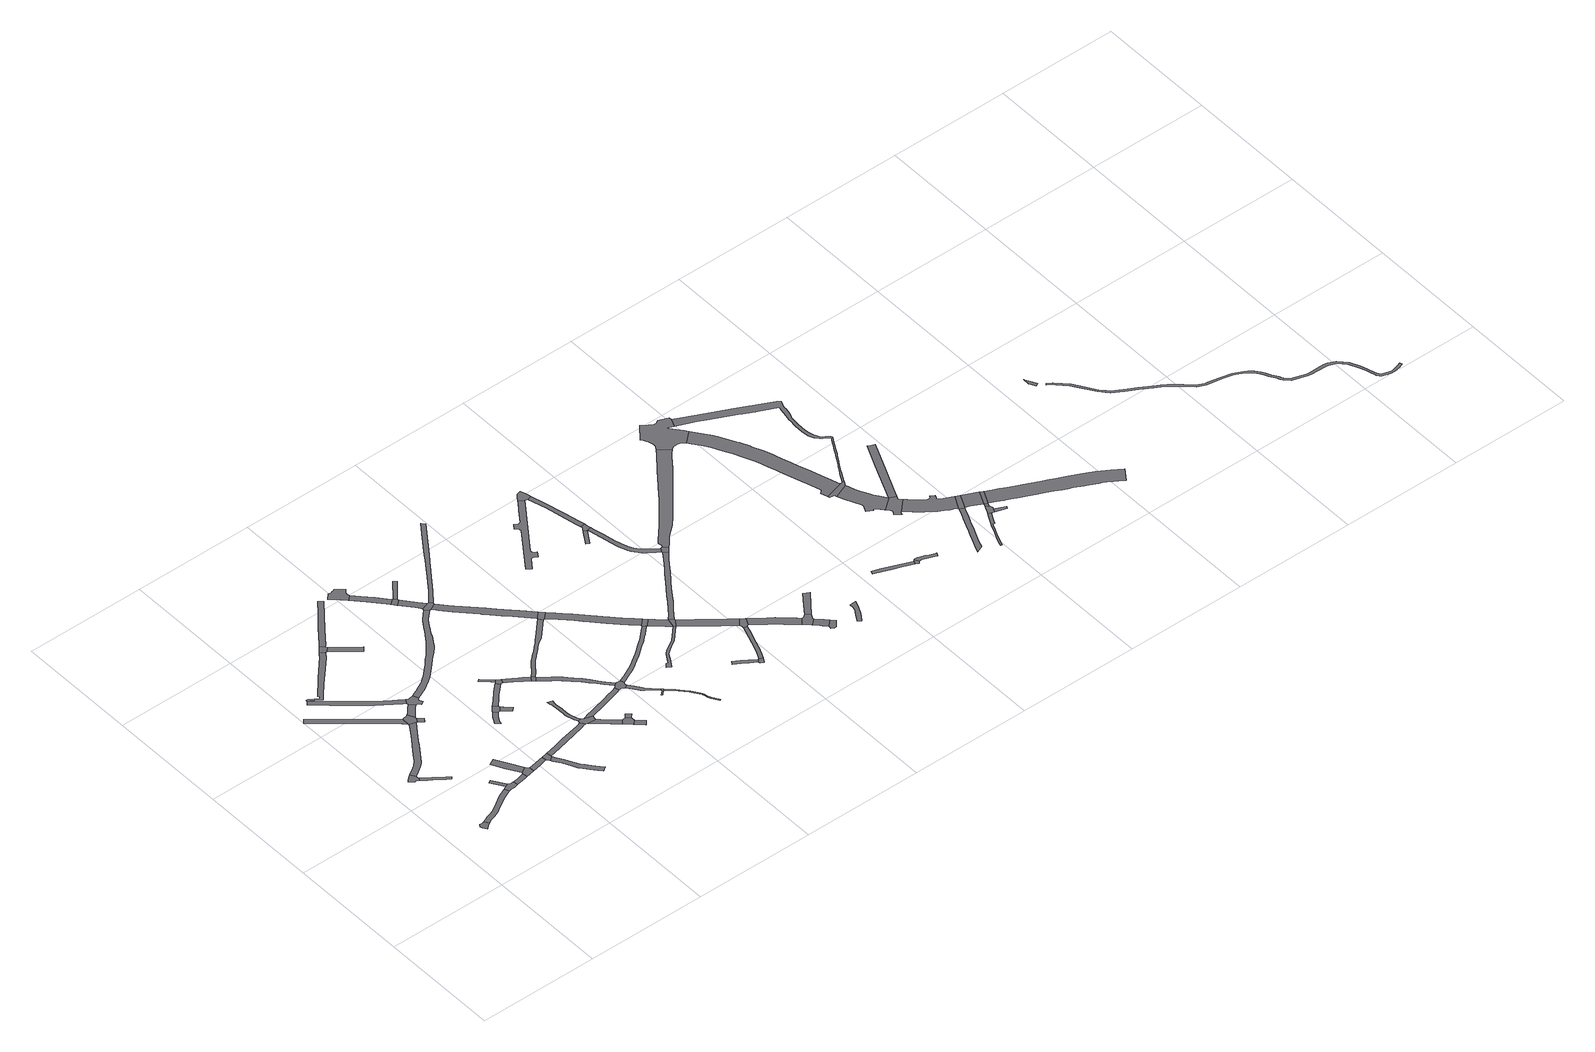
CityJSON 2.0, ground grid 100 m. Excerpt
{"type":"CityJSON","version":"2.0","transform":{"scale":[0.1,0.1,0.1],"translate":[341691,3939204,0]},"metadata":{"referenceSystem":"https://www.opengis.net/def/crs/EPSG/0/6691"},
"CityObjects":{
"road1":{"type":"Road","geometry":[{"type":"MultiSurface","lod":"1","boundaries":[[[0,1,2,3,4,5,6,7,8,9,10]]]}]},
"road2":{"type":"Road","geometry":[{"type":"MultiSurface","lod":"1","boundaries":[[[11,12,13,14,15,16,17,18,19,20,21,22]]]}]},
"road3":{"type":"Road","attributes":{"RoadStructureAttribute.sectionType":"1"},"geometry":[{"type":"MultiSurface","lod":"1","boundaries":[[[23,24,25,26,27,28,29,30,31,32,8,7,33,34,35,36,37,38,39,40,41,42,43,44,45,46]]]}]},
"road4":{"type":"Road","attributes":{"RoadStructureAttribute.sectionType":"1"},"geometry":[{"type":"MultiSurface","lod":"1","boundaries":[[[47,48,49,50,51,52,53,54,55,56,57,58,59,16,15]]]}]},
"road5":{"type":"Road","attributes":{"RoadStructureAttribute.sectionType":"1"},"geometry":[{"type":"MultiSurface","lod":"1","boundaries":[[[60,61,62,63,64,65,66,67,68,69,70,71,72,73,74,75,76,77,78,79,80,81,82,83,84,85,86,87,88,89,90,91,92,93,94,19,18]]]}]},
"road6":{"type":"Road","attributes":{"RoadStructureAttribute.sectionType":"1"},"geometry":[{"type":"MultiSurface","lod":"1","boundaries":[[[95,96,97,98,99,100,101,102,103,104,105,106,107,108,109,110,111,112,113,114,115,116,117]]]}]},
"road7":{"type":"Road","geometry":[{"type":"MultiSurface","lod":"1","boundaries":[[[118,119,120,121]]]}]},
"road8":{"type":"Road","geometry":[{"type":"MultiSurface","lod":"1","boundaries":[[[23,46,122,123,124,125,126,127,128,129,118,121]]]}]},
"road9":{"type":"Road","attributes":{"RoadStructureAttribute.sectionType":"1"},"geometry":[{"type":"MultiSurface","lod":"1","boundaries":[[[130,131,128,127,132,133,134,135]]]}]},
"road10":{"type":"Road","attributes":{"RoadStructureAttribute.sectionType":"1"},"geometry":[{"type":"MultiSurface","lod":"1","boundaries":[[[136,137,138,139,140,141,142,143,144,145,146,147,148,149,150,151,152,153,154,155,156,157,158,159,160,161,162]]]}]},
"road11":{"type":"Road","attributes":{"RoadStructureAttribute.sectionType":"1"},"geometry":[{"type":"MultiSurface","lod":"1","boundaries":[[[163,164,165,166,167,168]]]}]},
"road12":{"type":"Road","attributes":{"RoadStructureAttribute.sectionType":"1"},"geometry":[{"type":"MultiSurface","lod":"1","boundaries":[[[169,170,171,172,173,174,175,176,177,178,179,180,181,182,162,183,184,185,186,187,188,189,190,191,192,193,194,195,196,197,198]]]}]},
"road13":{"type":"Road","geometry":[{"type":"MultiSurface","lod":"1","boundaries":[[[199,200,117,116,77,76,201,202,203,204]]]}]},
"road14":{"type":"Road","geometry":[{"type":"MultiSurface","lod":"1","boundaries":[[[134,205,206,207,163,168,135]]]}]},
"road15":{"type":"Road","geometry":[{"type":"MultiSurface","lod":"1","boundaries":[[[208,209,210,211,212,202,201]]]}]},
"road16":{"type":"Road","attributes":{"RoadStructureAttribute.sectionType":"1"},"geometry":[{"type":"MultiSurface","lod":"1","boundaries":[[[203,213,214,215,216,217,218,219,220,204]]]}]},
"road17":{"type":"Road","attributes":{"RoadStructureAttribute.sectionType":"1"},"geometry":[{"type":"MultiSurface","lod":"1","boundaries":[[[221,222,223,224,225,226,206,205]]]}]},
"road18":{"type":"Road","geometry":[{"type":"MultiSurface","lod":"1","boundaries":[[[227,228,229,230,231,232,233,234,235,236,237,147,146,238,218,217]]]}]},
"road19":{"type":"Road","geometry":[{"type":"MultiSurface","lod":"1","boundaries":[[[239,223,222,240,241,242,243,244]]]}]},
"road20":{"type":"Road","geometry":[{"type":"MultiSurface","lod":"1","boundaries":[[[245,246,247,248,198,197,249]]]}]},
"road21":{"type":"Road","attributes":{"RoadStructureAttribute.sectionType":"1"},"geometry":[{"type":"MultiSurface","lod":"1","boundaries":[[[250,251,252,253,254,255,256,257,258,259,260,261,262,263,264,265,266,267,268,269,270,242,241]]]}]},
"road22":{"type":"Road","attributes":{"RoadStructureAttribute.sectionType":"1"},"geometry":[{"type":"MultiSurface","lod":"1","boundaries":[[[271,272,273,274,275,276,277,278,279,280,281,282,283]]]}]},
"road23":{"type":"Road","attributes":{"RoadStructureAttribute.sectionType":"1"},"geometry":[{"type":"MultiSurface","lod":"1","boundaries":[[[249,284,285,286,245]]]}]},
"road24":{"type":"Road","geometry":[{"type":"MultiSurface","lod":"1","boundaries":[[[287,288,283,282,289,290,291]]]}]},
"road25":{"type":"Road","attributes":{"RoadStructureAttribute.sectionType":"1"},"geometry":[{"type":"MultiSurface","lod":"1","boundaries":[[[292,293,294,295,296,297,298,299,300,301,302,239,244]]]}]},
"road26":{"type":"Road","geometry":[{"type":"MultiSurface","lod":"1","boundaries":[[[303,304,305,306,290,289]]]}]},
"road27":{"type":"Road","attributes":{"RoadStructureAttribute.sectionType":"1"},"geometry":[{"type":"MultiSurface","lod":"1","boundaries":[[[307,308,309,310,311,248,247,312,313,314]]]}]},
"road28":{"type":"Road","attributes":{"RoadStructureAttribute.sectionType":"1"},"geometry":[{"type":"MultiSurface","lod":"1","boundaries":[[[315,316,317,318,287,291,319,320,321,322,323,324]]]}]},
"road29":{"type":"Road","attributes":{"RoadStructureAttribute.sectionType":"1"},"geometry":[{"type":"MultiSurface","lod":"1","boundaries":[[[234,325,326,327,328,329,330,331,332,333,334,335,336,337,338,339,340,341,342,343,344,345,346,347,348,349,350,351,352,353,354,355,356,357,358,359,360,361,362,363,364,365,366,367,368,369,370,371,372,373,374,375,376,377,378,235]]]}]},
"road30":{"type":"Road","geometry":[{"type":"MultiSurface","lod":"1","boundaries":[[[379,380,381,382,383,384,385,386]]]}]},
"road31":{"type":"Road","geometry":[{"type":"MultiSurface","lod":"1","boundaries":[[[387,388,389,390,386,385,391,315,324]]]}]},
"road32":{"type":"Road","attributes":{"RoadStructureAttribute.sectionType":"1"},"geometry":[{"type":"MultiSurface","lod":"1","boundaries":[[[392,393,394,395,396,397,398,399,400,401,402,403,404,405,406,407,408,409,410,411,412,413,414,415]]]}]},
"road33":{"type":"Road","geometry":[{"type":"MultiSurface","lod":"1","boundaries":[[[414,298,297,416,417,418,419,420,421,422,423,415]]]}]},
"road34":{"type":"Road","attributes":{"RoadStructureAttribute.sectionType":"1"},"geometry":[{"type":"MultiSurface","lod":"1","boundaries":[[[424,425,426,418,417,427,428,429]]]}]},
"road35":{"type":"Road","attributes":{"RoadStructureAttribute.sectionType":"1"},"geometry":[{"type":"MultiSurface","lod":"1","boundaries":[[[430,431,432,433,434,435,389,388,436,437,438,439,440,441]]]}]},
"road36":{"type":"Road","geometry":[{"type":"MultiSurface","lod":"1","boundaries":[[[442,443,444,445,446,447,448,449,450,451,452,453,454,455,456]]]}]},
"road37":{"type":"Road","geometry":[{"type":"MultiSurface","lod":"1","boundaries":[[[457,458,459,460,461,424,429,462,463]]]}]},
"road38":{"type":"Road","geometry":[{"type":"MultiSurface","lod":"1","boundaries":[[[464,465,466,467,468,430,441]]]}]},
"road39":{"type":"Road","attributes":{"RoadStructureAttribute.sectionType":"1"},"geometry":[{"type":"MultiSurface","lod":"1","boundaries":[[[469,470,471,457,463]]]}]},
"road40":{"type":"Road","attributes":{"RoadStructureAttribute.sectionType":"1"},"geometry":[{"type":"MultiSurface","lod":"1","boundaries":[[[422,472,473,474,475,476,477,478,479,480,481,482,483,484,485,486,487,488,489,423]]]}]},
"road41":{"type":"Road","geometry":[{"type":"MultiSurface","lod":"1","boundaries":[[[459,490,491,460]]]}]},
"road42":{"type":"Road","attributes":{"function":"3","RoadStructureAttribute.sectionType":"1"},"geometry":[{"type":"MultiSurface","lod":"1","boundaries":[[[492,493,494,495,444,443,496,497,498,499,500,501]]]}]},
"road43":{"type":"Road","geometry":[{"type":"MultiSurface","lod":"1","boundaries":[[[500,502,503,504,505,506,507,508,501]]]}]},
"road44":{"type":"Road","attributes":{"RoadStructureAttribute.sectionType":"1"},"geometry":[{"type":"MultiSurface","lod":"1","boundaries":[[[509,510,511,512,513,514,515,516,517,518,519,520,521,522,523,466,465,524,525,526,527,528,529,530,531,532,533,534,535,536]]]}]},
"road45":{"type":"Road","attributes":{"function":"3","RoadStructureAttribute.sectionType":"1"},"geometry":[{"type":"MultiSurface","lod":"1","boundaries":[[[537,503,502,538,539,540,541,542]]]}]},
"road46":{"type":"Road","geometry":[{"type":"MultiSurface","lod":"1","boundaries":[[[353,543,544,545,546,547,548,549,550,542,541,551,354]]]}]},
"road47":{"type":"Road","attributes":{"RoadStructureAttribute.sectionType":"1"},"geometry":[{"type":"MultiSurface","lod":"1","boundaries":[[[552,553,554,506,505]]]}]},
"road48":{"type":"Road","geometry":[{"type":"MultiSurface","lod":"1","boundaries":[[[555,509,536,556,481,480,557,558,559,560,561,562,563,564,565]]]}]},
"road49":{"type":"Road","attributes":{"RoadStructureAttribute.sectionType":"1"},"geometry":[{"type":"MultiSurface","lod":"1","boundaries":[[[566,567,568,569,570,571,572,573,574,575,576,577,578,579,468,467,580,581,582,583,584,585,586,587,588,589,590,591,592,593,594,595,596]]]}]},
"road50":{"type":"Road","attributes":{"RoadStructureAttribute.sectionType":"1"},"geometry":[{"type":"MultiSurface","lod":"1","boundaries":[[[597,598,599,600,601,602,603,561,560,604,605,606,607,608,609,610,611,612]]]}]},
"road51":{"type":"Road","geometry":[{"type":"MultiSurface","lod":"1","boundaries":[[[613,614,615,616]]]}]},
"road52":{"type":"Road","attributes":{"function":"3","RoadStructureAttribute.sectionType":"1"},"geometry":[{"type":"MultiSurface","lod":"1","boundaries":[[[617,618,619,620,621,622,623,624,625,546,545,626,627,628,629,630,631,632,633,634,635,636,637]]]}]},
"road53":{"type":"Road","geometry":[{"type":"MultiSurface","lod":"1","boundaries":[[[615,638,639,640,641,597,612,642,616]]]}]},
"road54":{"type":"Road","attributes":{"RoadStructureAttribute.sectionType":"1"},"geometry":[{"type":"MultiSurface","lod":"1","boundaries":[[[643,644,645,646,647,648,649,650,651,652,653,654,655,656,657,640,639,658,659,660,661,662,663,664,665,666,667,668,669,670,671,672,673,674]]]}]},
"road55":{"type":"Road","geometry":[{"type":"MultiSurface","lod":"1","boundaries":[[[636,675,596,595,676,677,678,637]]]}]},
"road56":{"type":"Road","attributes":{"RoadStructureAttribute.sectionType":"1"},"geometry":[{"type":"MultiSurface","lod":"1","boundaries":[[[679,680,681,682,683,684,549,548,685,686,687,688,689,690,691]]]}]},
"road57":{"type":"Road","attributes":{"RoadStructureAttribute.sectionType":"1"},"geometry":[{"type":"MultiSurface","lod":"1","boundaries":[[[692,693,694,695,696,697,698,699,700,701,702,703,704,705,706,707,708,709,710,711,712,713,714,715,716,717,718,719,720,721,722,723,724,725,726,727,728,729,730,731,732,555,565]]]}]},
"road58":{"type":"Road","attributes":{"function":"3","RoadStructureAttribute.sectionType":"1"},"geometry":[{"type":"MultiSurface","lod":"1","boundaries":[[[733,734,735,736,737,738,739,740,741,742,743,744,678,677,745,746,747,748,749,750,751,752,753,754,755,756]]]}]},
"road59":{"type":"Road","attributes":{"RoadStructureAttribute.sectionType":"1"},"geometry":[{"type":"MultiSurface","lod":"1","boundaries":[[[757,758,759,760,761,762,763,764,765,766,767,768,769,770,771,772]]]}]},
"road60":{"type":"Road","geometry":[{"type":"MultiSurface","lod":"1","boundaries":[[[711,773,774,775,733,756,712]]]}]},
"road61":{"type":"Road","attributes":{"function":"3","RoadStructureAttribute.sectionType":"1"},"geometry":[{"type":"MultiSurface","lod":"1","boundaries":[[[776,777,774,773,778,779,757,780]]]}]},
"road62":{"type":"Road","attributes":{"RoadStructureAttribute.sectionType":"1"},"geometry":[{"type":"MultiSurface","lod":"1","boundaries":[[[781,782,783,784,785,786,787,788]]]}]},
"road63":{"type":"Road","geometry":[{"type":"MultiSurface","lod":"1","boundaries":[[[757,772,789,790,791,780]]]}]},
"road64":{"type":"Road","geometry":[{"type":"MultiSurface","lod":"1","boundaries":[[[787,792,793,794,795,796,797,788]]]}]},
"road65":{"type":"Road","attributes":{"function":"3","RoadStructureAttribute.sectionType":"1"},"geometry":[{"type":"MultiSurface","lod":"1","boundaries":[[[798,799,800,801,802,803,789,772,804,805,806,807,808,809,810]]]}]},
"road66":{"type":"Road","attributes":{"RoadStructureAttribute.sectionType":"1"},"geometry":[{"type":"MultiSurface","lod":"1","boundaries":[[[811,812,813,814,815,816,817,796,795,818,819,820,821,822,823,824,825]]]}]},
"road67":{"type":"Road","attributes":{"RoadStructureAttribute.sectionType":"1"},"geometry":[{"type":"MultiSurface","lod":"1","boundaries":[[[826,827,828,829,830,831,832,833,834,835,836,837,838,839,840,841,842,843]]]}]},
"road68":{"type":"Road","geometry":[{"type":"MultiSurface","lod":"1","boundaries":[[[844,845,811,825,846,847,848,849,798,810]]]}]},
"road69":{"type":"Road","attributes":{"RoadStructureAttribute.sectionType":"1"},"geometry":[{"type":"MultiSurface","lod":"1","boundaries":[[[850,851,852,853,854,855,856,857,858,859,860,861,791,790,862,863,864,865,866,867,868,869,870,871,872,873,874]]]}]},
"road70":{"type":"Road","geometry":[{"type":"MultiSurface","lod":"1","boundaries":[[[875,876,877,878,879]]]}]},
"road71":{"type":"Road","attributes":{"function":"3","RoadStructureAttribute.sectionType":"1"},"geometry":[{"type":"MultiSurface","lod":"1","boundaries":[[[880,881,882,883,884,885,886,887,848,847,888,889,890,891,892,893,894,895]]]}]},
"road72":{"type":"Road","geometry":[{"type":"MultiSurface","lod":"1","boundaries":[[[878,896,897,898,899,900,901,902,903,904,879]]]}]},
"road73":{"type":"Road","geometry":[{"type":"MultiSurface","lod":"1","boundaries":[[[905,906,907,908,909,910,843,842,911]]]}]},
"road74":{"type":"Road","attributes":{"RoadStructureAttribute.sectionType":"1"},"geometry":[{"type":"MultiSurface","lod":"1","boundaries":[[[912,913,914,901,900,915,916,917,905,911]]]}]},
"road75":{"type":"Road","attributes":{"RoadStructureAttribute.sectionType":"1"},"geometry":[{"type":"MultiSurface","lod":"1","boundaries":[[[918,919,920,921,922,923,924,925,926,927,928,929,930,931,897,896,932,933,934,935,936,937,938,939,940,941,942,943,944,945,946,947,948]]]}]},
"road76":{"type":"Road","geometry":[{"type":"MultiSurface","lod":"1","boundaries":[[[949,950,895,894,951,952,953,954,955,956]]]}]},
"road77":{"type":"Road","attributes":{"function":"3","RoadStructureAttribute.sectionType":"1"},"geometry":[{"type":"MultiSurface","lod":"1","boundaries":[[[957,958,952,951,959,960,961]]]}]},
"road78":{"type":"Road","geometry":[{"type":"MultiSurface","lod":"1","boundaries":[[[947,962,850,874,963,964,965,966,967,948]]]}]},
"road79":{"type":"Road","geometry":[{"type":"MultiSurface","lod":"1","boundaries":[[[968,969,970,971,972,973,974,975,957,961]]]}]},
"road80":{"type":"Road","attributes":{"RoadStructureAttribute.sectionType":"1"},"geometry":[{"type":"MultiSurface","lod":"1","boundaries":[[[955,976,977,978,979,956]]]}]},
"road81":{"type":"Road","attributes":{"RoadStructureAttribute.sectionType":"1"},"geometry":[{"type":"MultiSurface","lod":"1","boundaries":[[[980,981,982,983,984,985,986,987,988,989,990,991,992,993]]]}]},
"road82":{"type":"Road","attributes":{"RoadStructureAttribute.sectionType":"1"},"geometry":[{"type":"MultiSurface","lod":"1","boundaries":[[[965,994,995,996,997,998,999,1000,1001,1002,1003,1004,1005,1006,1007,1008,1009,1010,1011,1012,1013,1014,1015,1016,1017,1018,1019,1020,1021,1022,1023,1024,1025,1026,966]]]}]},
"road83":{"type":"Road","attributes":{"RoadStructureAttribute.sectionType":"1"},"geometry":[{"type":"MultiSurface","lod":"1","boundaries":[[[1027,1028,1029,1030,1031,1032,1033,1034,1035,1036]]]}]},
"road84":{"type":"Road","geometry":[{"type":"MultiSurface","lod":"1","boundaries":[[[1037,1038,1039,1027,1036,1040]]]}]},
"road85":{"type":"Road","attributes":{"RoadStructureAttribute.sectionType":"1"},"geometry":[{"type":"MultiSurface","lod":"1","boundaries":[[[1041,1042,1043,1044,1045,1046,1047,1048,1049,1050,1051,1052,1053,1054,1055,1056,1057,1039,1038]]]}]},
"road86":{"type":"Road","geometry":[{"type":"MultiSurface","lod":"1","boundaries":[[[1058,1059,1060,1061,1062,1063,1064,1065,1066,1067,1068,1069,1070,1071,1009,1008,1072,1073,1074,1075,1076,1077,1078,1079,1080,1081,1082,1083,1084,1085,1086,1087,1088,1089,1090]]]}]},
"road87":{"type":"Road","attributes":{"function":"2","RoadStructureAttribute.sectionType":"1"},"geometry":[{"type":"MultiSurface","lod":"1","boundaries":[[[1091,1092,1093,1094,1095,1096,1097,1098,1099,1100,1101,1102,1103,1104,1105,1106,1107,1108,1109,1082,1081,1110,1111,1112,1113,1114,1115,1116,1117,1118,1119,1120,1121,1122,1123,1124,1125,1126,1127,1128,1129,1130,1131]]]}]},
"road88":{"type":"Road","geometry":[{"type":"MultiSurface","lod":"1","boundaries":[[[1132,1133,1134,1135,1131,1130,1136,1137,1138,1139,1140]]]}]},
"road89":{"type":"Road","attributes":{"function":"2","RoadStructureAttribute.sectionType":"1"},"geometry":[{"type":"MultiSurface","lod":"1","boundaries":[[[1139,1141,1142,1143,1144,1145,1146,1147,1148,1149,1150,1151,1152,1153,1154,1155,1156,1157,1158,1159,1160,1161,1162,1163,1164,1140]]]}]},
"road90":{"type":"Road","geometry":[{"type":"MultiSurface","lod":"1","boundaries":[[[1165,1166,1167,1156,1155,1168,1169,1170,1171,1172,1173,1174,1175,1176]]]}]},
"road91":{"type":"Road","attributes":{"RoadStructureAttribute.sectionType":"1"},"geometry":[{"type":"MultiSurface","lod":"1","boundaries":[[[1089,1177,1178,1179,1180,1181,1182,1183,1184,1185,1186,1187,1188,1189,1190,1191,1192,1193,1194,1195,1196,1197,1198,1199,1200,1201,1202,1203,1204,1205,1206,1207,1208,1209,1210,1211,1212,1213,1214,1215,1216,1217,1218,1219,1220,1221,1133,1132,1222,1223,1224,1225,1226,1227,1228,1229,1230,1231,1232,1233,1234,1235,1236,1237,1238,1239,1240,1241,1242,1243,1244,1245,1246,1247,1248,1249,1250,1251,1252,1253,1254,1255,1256,1257,1258,1259,1260,1261,1262,1263,1090]]]}]},
"road92":{"type":"Road","attributes":{"RoadStructureAttribute.sectionType":"1"},"geometry":[{"type":"MultiSurface","lod":"1","boundaries":[[[1264,1265,1266,1267,1268,1269,1270,1271,1272,1273,1274,1275,1276,1277,1278,1279,1280,1281,1282,1283,1284,1285,1286]]]}]},
"road93":{"type":"Road","attributes":{"function":"2","RoadStructureAttribute.sectionType":"1"},"geometry":[{"type":"MultiSurface","lod":"1","boundaries":[[[1175,1287,1288,1289,1290,1291,1292,1293,1294,1295,1296,1297,1298,1299,1300,1301,1302,1303,1304,1305,1306,1307,1308,1309,1310,1311,1312,1313,1314,1315,1316,1317,1176]]]}]},
"road94":{"type":"Road","attributes":{"RoadStructureAttribute.sectionType":"1"},"geometry":[{"type":"MultiSurface","lod":"1","boundaries":[[[1318,1319,1320,1321,1322,1323,1324,1325,1326,1327,1328,1329,1330,1331,1332,1333,1334,1335,1336,1337,1338,1339,1340]]]}]},
"road95":{"type":"Road","attributes":{"RoadStructureAttribute.sectionType":"1"},"geometry":[{"type":"MultiSurface","lod":"1","boundaries":[[[1341,1342,1343,1344,1345,1346,1347,1156,1167]]]}]},
"road96":{"type":"Road","geometry":[{"type":"MultiSurface","lod":"1","boundaries":[[[1348,1349,1350,1299,1298,1351,1264,1286]]]}]},
"road97":{"type":"Road","geometry":[{"type":"MultiSurface","lod":"1","boundaries":[[[1352,1353,1354,1355,1356,1357,1318,1340,1358]]]}]},
"road98":{"type":"Road","attributes":{"function":"2","RoadStructureAttribute.sectionType":"1"},"geometry":[{"type":"MultiSurface","lod":"1","boundaries":[[[1359,1360,1361,1349,1348,1362,1363,1364,1365]]]}]},
"road99":{"type":"Road","attributes":{"RoadStructureAttribute.sectionType":"1"},"geometry":[{"type":"MultiSurface","lod":"1","boundaries":[[[1366,1367,1355,1354]]]}]},
"road100":{"type":"Road","geometry":[{"type":"MultiSurface","lod":"1","boundaries":[[[1368,1369,1352,1358]]]}]},
"road101":{"type":"Road","geometry":[{"type":"MultiSurface","lod":"1","boundaries":[[[1364,1367,1366,1370,1371,1365]]]}]},
"road102":{"type":"Road","attributes":{"function":"2","RoadStructureAttribute.sectionType":"1"},"geometry":[{"type":"MultiSurface","lod":"1","boundaries":[[[1370,1372,1373,1374,1375,1376,1377,1378,1379,1380,1381,1382,1383,1384,1385,1386,1387,1388,1389,1390,1391,1392,1393,1394,1395,1396,1397,1398,1399,1400,1401,1402,1403,1404,1405,1406,1407,1408,1409,1410,1371]]]}]},
"road103":{"type":"Road","geometry":[{"type":"MultiSurface","lod":"1","boundaries":[[[1411,1412,1413,1414,1415,1416,1417]]]}]},
"road104":{"type":"Road","attributes":{"RoadStructureAttribute.sectionType":"1"},"geometry":[{"type":"MultiSurface","lod":"1","boundaries":[[[1418,1419,1420,1421,1422,1423,1424,1425,1426,1427,1428,1429,1430,1431,1432,1433,1434,1435,1436,1437,1438,1439,1440,1441,1442,1443,1444,1445,1446,1447,1448,1449,1450,1451,1452,1453,1454,1455,1456,1457,1458,1459,1460,1461,1462,1463,1464,1465,1466,1467,1468,1469,1470,1471,1472,1473,1474,1475,1476,1477,1478,1479,1480,1481,1482,1483,1484,1485,1486,1487,1488,1489,1490,1491,1492,1493,1494,1495,1496,1497,1498,1499,1500,1501,1502,1503,1504,1505,1506,1507,1508,1509,1510,1511,1512,1513,1514,1515,1516,1517,1518,1519,1520,1521,1522,1523,1524,1525,1526,1527,1528,1529]]]}]}
},
"vertices":[
[270,561,0],[276,550,0],[275,538,0],[298,511,0],[320,529,0],[328,534,0],[338,541,0],[347,547,0],[323,581,0],[304,579,0],[284,581,0],
[216,1211,0],[221,1214,0],[228,1214,0],[239,1211,0],[246,1206,0],[262,1229,0],[256,1239,0],[259,1251,0],[231,1293,0],[208,1275,0],[191,1259,0],[179,1244,0],
[652,749,0],[650,748,0],[643,745,0],[577,714,0],[512,673,0],[458,638,0],[438,628,0],[407,616,0],[375,607,0],[350,596,0],[369,561,0],[389,569,0],[396,571,0],[419,578,0],[455,591,0],[478,604,0],[483,607,0],[533,639,0],[550,650,0],[590,675,0],[596,679,0],[658,708,0],[670,712,0],[671,712,0],
[269,1190,0],[295,1170,0],[324,1149,0],[361,1123,0],[402,1093,0],[434,1069,0],[448,1086,0],[417,1112,0],[375,1143,0],[338,1169,0],[315,1186,0],[310,1190,0],[285,1210,0],
[278,1265,0],[301,1278,0],[321,1292,0],[340,1304,0],[356,1318,0],[373,1334,0],[391,1356,0],[397,1365,0],[408,1380,0],[430,1410,0],[457,1451,0],[480,1485,0],[509,1526,0],[533,1562,0],[558,1597,0],[585,1636,0],[618,1681,0],[566,1700,0],[563,1691,0],[556,1676,0],[522,1626,0],[499,1592,0],[486,1572,0],[442,1516,0],[415,1479,0],[388,1439,0],[367,1409,0],[351,1386,0],[336,1368,0],[329,1362,0],[314,1347,0],[294,1333,0],[275,1320,0],[252,1305,0],[238,1297,0],
[499,1824,0],[436,1875,0],[359,1941,0],[295,1995,0],[269,2016,0],[192,2080,0],[143,2120,0],[94,2160,0],[27,2216,0],[1,2185,0],[29,2162,0],[68,2129,0],[166,2050,0],[243,1986,0],[262,1970,0],[263,1969,0],[333,1910,0],[410,1845,0],[471,1791,0],[535,1733,0],[556,1716,0],[564,1708,0],[564,1765,0],
[702,775,0],[636,883,0],[611,866,0],[677,762,0],
[676,713,0],[694,715,0],[695,715,0],[722,717,0],[749,722,0],[757,724,0],[749,764,0],[718,764,0],
[800,773,0],[773,768,0],[809,734,0],[843,742,0],[863,747,0],[854,786,0],
[141,2317,0],[267,2209,0],[317,2167,0],[333,2153,0],[396,2097,0],[430,2070,0],[452,2052,0],[506,2008,0],[613,1930,0],[671,1891,0],[692,1876,0],[714,1912,0],[693,1924,0],[670,1940,0],[636,1963,0],[531,2040,0],[477,2083,0],[473,2086,0],[419,2132,0],[343,2197,0],[320,2218,0],[301,2235,0],[300,2235,0],[249,2274,0],[249,2275,0],[233,2287,0],[165,2345,0],
[911,829,0],[852,932,0],[792,1036,0],[740,1007,0],[800,902,0],[859,799,0],
[518,2627,0],[492,2599,0],[479,2585,0],[385,2482,0],[339,2431,0],[289,2374,0],[264,2346,0],[257,2338,0],[268,2330,0],[253,2312,0],[191,2351,0],[185,2354,0],[177,2356,0],[168,2358,0],[174,2343,0],[180,2342,0],[185,2339,0],[243,2300,0],[259,2288,0],[264,2285,0],[276,2299,0],[298,2325,0],[368,2405,0],[440,2480,0],[442,2482,0],[519,2563,0],[554,2599,0],[590,2644,0],[594,2648,0],[557,2677,0],
[605,1777,0],[591,1773,0],[628,1679,0],[647,1713,0],[647,1724,0],[621,1782,0],
[934,762,0],[931,802,0],[926,804,0],
[639,1673,0],[670,1647,0],[690,1675,0],[664,1696,0],[651,1707,0],
[650,1729,0],[661,1744,0],[683,1768,0],[706,1795,0],[734,1823,0],[693,1859,0],[667,1831,0],[642,1803,0],
[1006,774,0],[1074,792,0],[1072,828,0],[1047,824,0],[1041,823,0],[997,814,0],
[744,1822,0],[755,1815,0],[768,1799,0],[797,1815,0],[789,1827,0],[783,1843,0],[784,1856,0],[797,1863,0],[774,1907,0],[745,1903,0],[726,1904,0],[695,1866,0],
[1122,839,0],[1079,785,0],[1091,767,0],[1127,791,0],[1127,797,0],[1130,800,0],
[635,2681,0],[631,2690,0],[630,2696,0],[595,2724,0],[601,2649,0],
[1103,748,0],[1140,693,0],[1175,623,0],[1197,582,0],[1204,573,0],[1220,553,0],[1250,514,0],[1270,491,0],[1289,469,0],[1309,448,0],[1316,440,0],[1349,463,0],[1322,492,0],[1319,495,0],[1281,540,0],[1252,578,0],[1235,598,0],[1230,604,0],[1211,641,0],[1174,713,0],[1137,771,0],
[1093,1402,0],[1090,1398,0],[1072,1374,0],[1049,1332,0],[1048,1330,0],[1040,1315,0],[1074,1283,0],[1075,1298,0],[1078,1306,0],[1083,1315,0],[1105,1353,0],[1132,1386,0],[1100,1411,0],
[806,2485,0],[835,2519,0],[731,2603,0],
[1139,1459,0],[1111,1426,0],[1151,1391,0],[1177,1424,0],[1176,1438,0],
[1228,820,0],[1312,842,0],[1396,861,0],[1482,883,0],[1510,891,0],[1531,896,0],[1506,931,0],[1471,921,0],[1386,900,0],[1302,881,0],[1219,859,0],
[1167,1378,0],[1220,1330,0],[1247,1359,0],[1195,1407,0],
[892,3093,0],[871,3067,0],[832,3019,0],[703,2861,0],[677,2828,0],[640,2707,0],[738,2833,0],[925,3066,0],
[1308,1629,0],[1291,1614,0],[1240,1565,0],[1185,1506,0],[1187,1450,0],[1212,1479,0],[1253,1523,0],[1267,1538,0],[1316,1586,0],[1332,1599,0],
[832,1881,0],[854,1891,0],[857,1893,0],[871,1899,0],[904,1918,0],[929,1932,0],[946,1944,0],[971,1961,0],[993,1979,0],[1015,1999,0],[1040,2022,0],[1062,2043,0],[1062,2044,0],[1088,2070,0],[1121,2101,0],[1150,2129,0],[1179,2155,0],[1191,2167,0],[1199,2175,0],[1226,2208,0],[1248,2240,0],[1270,2277,0],[1285,2304,0],[1296,2325,0],[1325,2374,0],[1331,2385,0],[1367,2438,0],[1399,2470,0],[1438,2510,0],[1409,2537,0],[1343,2471,0],[1336,2463,0],[1297,2406,0],[1260,2343,0],[1249,2330,0],[1230,2304,0],[1204,2270,0],[1179,2237,0],[1124,2173,0],[1119,2168,0],[1088,2138,0],[1057,2103,0],[1030,2077,0],[1020,2068,0],[1008,2056,0],[984,2033,0],[962,2014,0],[943,1998,0],[921,1982,0],[905,1972,0],[881,1958,0],[846,1941,0],[844,1940,0],[804,1921,0],
[1310,1678,0],[1275,1709,0],[1243,1737,0],[1230,1722,0],[1262,1694,0],[1297,1663,0],[1319,1643,0],[1332,1660,0],
[1341,1602,0],[1351,1599,0],[1368,1635,0],[1338,1655,0],[1319,1637,0],
[1524,985,0],[1514,1011,0],[1508,1031,0],[1502,1059,0],[1501,1081,0],[1501,1122,0],[1500,1159,0],[1498,1183,0],[1497,1195,0],[1505,1229,0],[1464,1239,0],[1466,1213,0],[1472,1193,0],[1473,1180,0],[1475,1157,0],[1476,1122,0],[1476,1080,0],[1477,1056,0],[1484,1025,0],[1490,1003,0],[1499,979,0],[1500,976,0],[1510,952,0],[1535,958,0],
[1537,895,0],[1544,890,0],[1615,886,0],[1615,889,0],[1614,898,0],[1616,912,0],[1622,924,0],[1554,945,0],
[1755,761,0],[1697,811,0],[1637,865,0],[1609,833,0],[1669,779,0],[1727,729,0],
[1543,1516,0],[1525,1529,0],[1498,1550,0],[1475,1567,0],[1437,1593,0],[1400,1616,0],[1381,1583,0],[1416,1561,0],[1453,1536,0],[1476,1519,0],[1503,1499,0],[1519,1486,0],
[1026,2998,0],[1066,2961,0],[1104,2996,0],[1100,3003,0],[1098,3012,0],[1099,3024,0],[1104,3037,0],[1124,3061,0],[1062,3112,0],[1046,3105,0],[1036,3102,0],[1020,3099,0],[1011,3100,0],[998,3105,0],[958,3062,0],
[1819,705,0],[1819,731,0],[1819,735,0],[1783,761,0],[1779,761,0],[1733,723,0],[1790,673,0],
[1540,1469,0],[1545,1464,0],[1569,1493,0],[1568,1498,0],[1547,1518,0],
[1827,638,0],[1854,613,0],[1881,647,0],
[1655,932,0],[1715,947,0],[1729,951,0],[1733,952,0],[1788,967,0],[1821,976,0],[1850,984,0],[1906,1000,0],[1939,1011,0],[1926,1049,0],[1894,1038,0],[1838,1023,0],[1803,1013,0],[1780,1007,0],[1704,986,0],[1645,970,0],[1611,962,0],[1572,951,0],
[1848,765,0],[1813,796,0],
[1284,2796,0],[1264,2819,0],[1226,2861,0],[1157,2938,0],[1155,2863,0],[1225,2785,0],[1231,2779,0],[1250,2756,0],[1268,2735,0],[1307,2768,0],
[1298,2698,0],[1340,2732,0],[1335,2741,0],[1335,2745,0],[1317,2765,0],[1314,2764,0],[1311,2765,0],
[1966,1082,0],[1941,1111,0],[1916,1141,0],[1883,1182,0],[1871,1199,0],[1849,1230,0],[1813,1271,0],[1768,1317,0],[1763,1323,0],[1741,1350,0],[1717,1374,0],[1688,1399,0],[1658,1423,0],[1629,1445,0],[1607,1463,0],[1574,1440,0],[1583,1433,0],[1635,1393,0],[1671,1364,0],[1691,1346,0],[1713,1324,0],[1739,1297,0],[1788,1247,0],[1823,1207,0],[1864,1165,0],[1896,1125,0],[1922,1095,0],[1943,1067,0],
[1425,2629,0],[1342,2646,0],[1383,2597,0],[1406,2563,0],[1410,2552,0],[1471,2574,0],
[1444,2513,0],[1449,2513,0],[1453,2512,0],[1507,2538,0],[1505,2544,0],[1506,2552,0],[1482,2573,0],[1477,2572,0],[1411,2545,0],
[1455,2886,0],[1431,2909,0],[1321,2770,0],
[2007,1080,0],[1943,1061,0],[1958,1015,0],[1968,1015,0],[1976,1012,0],[1986,1003,0],[2012,1019,0],[2008,1026,0],[2008,1034,0],[2011,1045,0],[2017,1050,0],
[1837,1811,0],[1818,1793,0],[1795,1771,0],[1762,1739,0],[1732,1711,0],[1695,1680,0],[1691,1676,0],[1667,1654,0],[1655,1644,0],[1630,1617,0],[1620,1604,0],[1613,1595,0],[1599,1576,0],[1581,1552,0],[1603,1534,0],[1611,1545,0],[1635,1578,0],[1651,1598,0],[1673,1622,0],[1675,1624,0],[1712,1660,0],[1714,1662,0],[1751,1695,0],[1770,1713,0],[1784,1726,0],[1812,1750,0],[1829,1760,0],[1858,1779,0],[1862,1783,0],[1992,1917,0],[1968,1948,0],
[2172,829,0],[2153,849,0],[2120,881,0],[2096,904,0],[2078,930,0],[2066,946,0],[2043,978,0],[2019,960,0],[2054,912,0],[2065,902,0],[2070,898,0],[2074,894,0],[2097,878,0],[2109,870,0],[2141,840,0],[2164,821,0],
[2134,783,0],[2143,775,0],[2172,803,0],[2165,810,0],
[1960,2065,0],[1955,2070,0],[1926,2100,0],[1882,2143,0],[1810,2218,0],[1783,2246,0],[1760,2271,0],[1601,2437,0],[1572,2468,0],[1467,2496,0],[1490,2469,0],[1554,2394,0],[1588,2357,0],[1691,2248,0],[1698,2240,0],[1712,2225,0],[1795,2139,0],[1825,2109,0],[1881,2052,0],[1971,1957,0],[2016,2006,0],
[2177,807,0],[2179,806,0],[2187,814,0],[2182,819,0],[2167,814,0],
[2430,475,0],[2402,514,0],[2391,531,0],[2383,552,0],[2377,572,0],[2371,594,0],[2367,608,0],[2361,619,0],[2319,679,0],[2317,681,0],[2291,713,0],[2265,740,0],[2244,760,0],[2222,779,0],[2203,798,0],[2196,791,0],[2215,772,0],[2237,753,0],[2257,733,0],[2276,714,0],[2284,706,0],[2309,675,0],[2311,673,0],[2318,662,0],[2352,614,0],[2358,604,0],[2362,590,0],[2368,570,0],[2374,549,0],[2382,527,0],[2392,508,0],[2416,467,0],
[1972,1952,0],[1997,1920,0],[2007,1919,0],[2056,1967,0],
[1910,3157,0],[1779,2974,0],[1752,2933,0],[1696,2853,0],[1676,2823,0],[1563,2669,0],[1587,2651,0],[1702,2809,0],[1715,2828,0],[1730,2848,0],[1807,2953,0],[1994,3215,0],[1969,3240,0],
[2053,1066,0],[2057,1068,0],[2086,1082,0],[2092,1084,0],[2131,1105,0],[2173,1128,0],[2199,1145,0],[2232,1166,0],[2251,1178,0],[2274,1195,0],[2285,1203,0],[2314,1226,0],[2354,1257,0],[2381,1277,0],[2404,1295,0],[2428,1317,0],[2451,1337,0],[2457,1343,0],[2474,1359,0],[2513,1396,0],[2487,1414,0],[2453,1381,0],[2450,1378,0],[2430,1359,0],[2408,1339,0],[2385,1318,0],[2363,1300,0],[2336,1281,0],[2292,1247,0],[2267,1227,0],[2255,1218,0],[2234,1203,0],[2216,1192,0],[2191,1176,0],[2188,1173,0],[2183,1170,0],[2158,1153,0],[2117,1132,0],[2078,1111,0],[2055,1100,0],[2041,1094,0],
[2536,1471,0],[2494,1512,0],[2434,1573,0],[2398,1610,0],[2370,1639,0],[2365,1644,0],[2311,1703,0],[2249,1769,0],[2189,1831,0],[2170,1850,0],[2104,1918,0],[2096,1926,0],[2049,1879,0],[2080,1848,0],[2123,1804,0],[2159,1767,0],[2202,1723,0],[2207,1717,0],[2263,1658,0],[2317,1599,0],[2386,1527,0],[2426,1485,0],[2446,1464,0],[2489,1423,0],
[2655,1271,0],[2555,1168,0],[2504,1135,0],[2460,1107,0],[2434,1084,0],[2408,1042,0],[2383,1001,0],[2372,1008,0],[2345,977,0],[2379,956,0],[2422,1026,0],[2449,1072,0],[2472,1091,0],[2508,1115,0],[2568,1153,0],[2670,1258,0],
[2518,1396,0],[2564,1444,0],[2554,1454,0],
[2662,1355,0],[2601,1409,0],[2556,1360,0],[2617,1305,0],[2672,1347,0],
[2843,660,0],[2794,692,0],[2741,726,0],[2725,701,0],[2778,667,0],[2827,634,0],[2882,599,0],[2898,623,0],
[2709,1314,0],[2708,1324,0],[2676,1347,0],
[2886,593,0],[2886,584,0],[2913,570,0],[2935,611,0],[2908,621,0],[2903,620,0],
[3065,1031,0],[3005,1077,0],[2962,1111,0],[2923,1142,0],[2916,1147,0],[2822,1223,0],[2673,1256,0],[2780,1171,0],[2874,1095,0],[2920,1059,0],[2964,1024,0],[2997,999,0],[3024,978,0],
[3029,939,0],[3017,900,0],[2997,844,0],[2975,783,0],[2957,737,0],[2940,693,0],[2936,684,0],[2963,672,0],[2968,682,0],[2970,686,0],[2985,726,0],[3003,772,0],[3025,835,0],[3045,891,0],[3058,933,0],
[2639,2963,0],[2593,2898,0],[2518,2793,0],[2494,2790,0],[2468,2808,0],[2442,2768,0],[2467,2751,0],[2469,2726,0],[2236,2400,0],[2275,2372,0],[2335,2456,0],[2360,2459,0],[2386,2441,0],[2413,2481,0],[2386,2499,0],[2383,2523,0],[2687,2948,0],[2648,2976,0],
[3029,967,0],[3031,954,0],[3065,939,0],[3073,939,0],[3104,1002,0],[3075,1023,0],
[3093,1905,0],[3051,1848,0],[2996,1772,0],[2969,1735,0],[2964,1729,0],[2932,1689,0],[2910,1657,0],[2867,1601,0],[2827,1546,0],[2788,1489,0],[2743,1432,0],[2706,1382,0],[2736,1359,0],[2773,1409,0],[2819,1467,0],[2858,1524,0],[2898,1579,0],[2940,1635,0],[2963,1666,0],[2994,1706,0],[3003,1718,0],[3027,1749,0],[3049,1781,0],[3081,1826,0],[3124,1880,0],
[2797,2430,0],[2730,2327,0],[2754,2310,0],[2830,2426,0],[2805,2442,0],
[3383,773,0],[3372,783,0],[3320,831,0],[3311,839,0],[3269,875,0],[3237,900,0],[3224,910,0],[3162,957,0],[3120,905,0],[3183,857,0],[3227,823,0],[3275,781,0],[3327,733,0],[3335,726,0],[3366,699,0],[3410,748,0],
[2833,2426,0],[2867,2433,0],[2863,2453,0],[2858,2475,0],[2856,2488,0],[2821,2481,0],[2820,2466,0],[2812,2454,0],[2811,2453,0],
[2750,2954,0],[2747,2966,0],[2739,2994,0],[2724,3042,0],[2687,3030,0],[2674,3012,0],[2713,2943,0],
[2757,2793,0],[2782,2663,0],[2811,2524,0],[2847,2532,0],[2818,2671,0],[2780,2842,0],
[3080,1967,0],[3027,2007,0],[3005,2024,0],[2989,2041,0],[2974,2060,0],[2962,2079,0],[2950,2101,0],[2944,2114,0],[2938,2132,0],[2928,2163,0],[2921,2189,0],[2913,2216,0],[2889,2327,0],[2871,2413,0],[2838,2405,0],[2856,2317,0],[2877,2207,0],[2884,2179,0],[2891,2152,0],[2902,2120,0],[2909,2100,0],[2916,2084,0],[2929,2060,0],[2934,2052,0],[2943,2038,0],[2960,2016,0],[2979,1996,0],[3004,1977,0],[3058,1936,0],[3087,1916,0],[3110,1949,0],
[3424,747,0],[3416,747,0],[3421,646,0],[3470,690,0],[3469,697,0],[3470,708,0],[3487,735,0],[3451,768,0],
[3551,609,0],[3520,641,0],[3460,607,0],[3472,594,0],[3504,564,0],
[3091,1913,0],[3128,1885,0],[3149,1907,0],[3160,1919,0],[3125,1953,0],[3116,1949,0],
[3505,552,0],[3502,544,0],[3498,535,0],[3523,519,0],[3529,524,0],[3533,525,0],[3539,525,0],[3583,576,0],
[3549,814,0],[3627,916,0],[3581,943,0],[3509,844,0],
[3746,493,0],[3772,537,0],[3782,557,0],[3790,573,0],[3800,597,0],[3814,635,0],[3761,631,0],[3760,598,0],[3757,583,0],[3752,570,0],[3743,555,0],[3716,512,0],[3691,475,0],[3720,455,0],
[3185,1944,0],[3231,2000,0],[3281,2040,0],[3325,2078,0],[3381,2141,0],[3428,2197,0],[3508,2293,0],[3592,2393,0],[3635,2444,0],[3685,2504,0],[3709,2532,0],[3718,2543,0],[3728,2556,0],[3801,2649,0],[3831,2682,0],[3740,2749,0],[3713,2712,0],[3693,2688,0],[3631,2611,0],[3598,2567,0],[3573,2533,0],[3505,2445,0],[3423,2340,0],[3381,2289,0],[3308,2203,0],[3255,2139,0],[3148,2022,0],[3132,2005,0],[3129,1996,0],[3130,1991,0],[3134,1981,0],[3134,1970,0],[3131,1959,0],
[4398,691,0],[4319,723,0],[4239,753,0],[4161,783,0],[4100,806,0],[4089,778,0],[4150,755,0],[4229,725,0],[4308,695,0],[4387,663,0],
[4420,659,0],[4430,667,0],[4408,698,0],[4414,648,0],
[4442,668,0],[4445,668,0],[4456,667,0],[4486,655,0],[4502,648,0],[4558,626,0],[4564,624,0],[4576,651,0],[4569,654,0],[4513,676,0],[4499,682,0],[4463,696,0],[4444,702,0],[4429,705,0],[4419,705,0],[4414,702,0],[4409,698,0],
[4025,2945,0],[3947,2978,0],[3931,2967,0],[3920,2962,0],[3900,2961,0],[3829,3006,0],[3814,3019,0],[3723,2903,0],[3737,2885,0],[3747,2862,0],[3752,2848,0],[3763,2803,0],[3762,2788,0],[3759,2776,0],[3841,2689,0],[3848,2692,0],[3859,2696,0],[3878,2699,0],[3888,2699,0],[3898,2697,0],[3912,2695,0],[3926,2688,0],[3939,2680,0],[3950,2670,0],[4043,2750,0],[4021,2781,0],[3951,2866,0],[3942,2876,0],[3941,2878,0],[3942,2879,0],[3948,2877,0],[3996,2856,0],[4025,2923,0],
[4492,1714,0],[4465,1799,0],[4439,1878,0],[4430,1905,0],[4413,1955,0],[4394,2021,0],[4387,2045,0],[4376,2078,0],[4359,2128,0],[4357,2134,0],[4341,2190,0],[4314,2259,0],[4280,2341,0],[4276,2352,0],[4240,2430,0],[4237,2437,0],[4163,2578,0],[4134,2622,0],[4119,2646,0],[3975,2635,0],[4019,2577,0],[4056,2517,0],[4097,2438,0],[4116,2403,0],[4130,2376,0],[4168,2292,0],[4201,2215,0],[4220,2156,0],[4239,2096,0],[4258,2039,0],[4268,2006,0],[4274,1985,0],[4277,1978,0],[4294,1917,0],[4321,1838,0],[4346,1760,0],[4373,1680,0],[4373,1675,0],[4345,1656,0],[4363,1596,0],[4516,1642,0],
[4552,1644,0],[4539,1650,0],[4527,1642,0],[4520,1641,0],[4367,1581,0],[4388,1579,0],[4404,1578,0],[4412,1559,0],[4533,1606,0],
[4420,1538,0],[4441,1485,0],[4456,1449,0],[4471,1419,0],[4494,1375,0],[4495,1367,0],[4493,1358,0],[4488,1344,0],[4470,1307,0],[4518,1277,0],[4525,1288,0],[4528,1290,0],[4543,1277,0],[4584,1232,0],[4585,1231,0],[4683,1309,0],[4664,1337,0],[4643,1368,0],[4620,1406,0],[4603,1436,0],[4582,1475,0],[4570,1499,0],[4557,1532,0],[4540,1582,0],
[4749,1233,0],[4725,1257,0],[4738,1284,0],[4610,1200,0],[4616,1189,0],[4617,1180,0],[4600,1155,0],[4648,1114,0],[4654,1138,0],[4657,1142,0],[4662,1143,0],[4751,1231,0],
[4152,2788,0],[4216,2757,0],[4442,2646,0],[4453,2641,0],[4536,2600,0],[4551,2593,0],[4639,2550,0],[4676,2534,0],[4693,2526,0],[4693,2521,0],[4683,2468,0],[4675,2431,0],[4665,2382,0],[4662,2354,0],[4658,2326,0],[4657,2306,0],[4655,2260,0],[4655,2235,0],[4656,2213,0],[4659,2190,0],[4662,2168,0],[4669,2145,0],[4680,2127,0],[4692,2113,0],[4708,2096,0],[4725,2083,0],[4743,2072,0],[4759,2061,0],[4769,2052,0],[4770,2046,0],[4769,2039,0],[4765,2032,0],[4762,2028,0],[4741,1991,0],[4736,1982,0],[4710,1938,0],[4687,1897,0],[4681,1887,0],[4680,1885,0],[4663,1857,0],[4628,1799,0],[4621,1789,0],[4604,1761,0],[4581,1724,0],[4562,1692,0],[4554,1647,0],[4572,1682,0],[4592,1718,0],[4612,1756,0],[4626,1777,0],[4636,1794,0],[4666,1843,0],[4685,1875,0],[4696,1892,0],[4719,1933,0],[4750,1986,0],[4770,2021,0],[4774,2027,0],[4783,2045,0],[4784,2051,0],[4779,2060,0],[4766,2072,0],[4750,2084,0],[4729,2100,0],[4714,2118,0],[4703,2137,0],[4698,2150,0],[4689,2187,0],[4683,2215,0],[4680,2259,0],[4683,2324,0],[4687,2351,0],[4690,2378,0],[4692,2387,0],[4695,2394,0],[4711,2431,0],[4717,2462,0],[4721,2489,0],[4721,2506,0],[4724,2521,0],[4729,2533,0],[4744,2567,0],[4718,2584,0],[4682,2606,0],[4440,2723,0],[4180,2849,0],[4084,2895,0],
[4994,900,0],[4969,843,0],[4953,806,0],[4938,771,0],[4911,710,0],[4910,707,0],[4881,642,0],[4846,565,0],[4824,515,0],[4809,473,0],[4867,499,0],[4883,549,0],[4895,577,0],[4916,623,0],[4934,662,0],[4945,687,0],[4948,694,0],[4972,749,0],[4975,755,0],[4985,779,0],[5006,826,0],[5014,844,0],[5031,884,0],
[4675,1130,0],[4689,1118,0],[4722,1087,0],[4753,1060,0],[4786,1033,0],[4825,1004,0],[4863,978,0],[4901,955,0],[4903,954,0],[4940,934,0],[4978,916,0],[4993,908,0],[5052,1019,0],[5034,1028,0],[5023,1033,0],[5018,1036,0],[4997,1046,0],[4962,1064,0],[4939,1078,0],[4940,1087,0],[4943,1094,0],[4952,1114,0],[4921,1135,0],[4912,1119,0],[4903,1115,0],[4886,1117,0],[4863,1131,0],[4836,1155,0],[4834,1156,0],[4805,1180,0],[4775,1209,0],
[5120,735,0],[5102,701,0],[5077,658,0],[5064,629,0],[5058,619,0],[5039,574,0],[5021,536,0],[5005,497,0],[4988,453,0],[4977,420,0],[4988,416,0],[5000,449,0],[5016,492,0],[5032,531,0],[5050,569,0],[5069,614,0],[5075,625,0],[5076,627,0],[5089,620,0],[5101,645,0],[5126,689,0],[5139,713,0],[5143,722,0],
[4769,1353,0],[4861,1559,0],[4967,1795,0],[4940,1807,0],[4912,1819,0],[4825,1624,0],[4740,1437,0],
[5035,887,0],[5087,1001,0],[5072,1008,0],[4995,901,0],
[5177,743,0],[5185,759,0],[5177,788,0],[5152,799,0],[5147,786,0],[5130,754,0],[5168,714,0],
[5200,949,0],[5196,951,0],[5125,984,0],[5072,871,0],[5142,838,0],[5161,829,0],[5217,941,0],
[5187,812,0],[5163,823,0],
[5260,684,0],[5269,702,0],
[5189,815,0],[5244,927,0],
[5193,813,0],[5248,786,0],[5297,763,0],[5306,759,0],[5339,743,0],[5404,711,0],[5455,689,0],[5509,664,0],[5572,635,0],[5631,607,0],[5682,582,0],[5717,565,0],[5755,548,0],[5828,513,0],[5862,495,0],[5925,463,0],[5951,452,0],[6003,423,0],[6015,417,0],[6049,394,0],[6094,363,0],[6162,462,0],[6124,488,0],[6083,516,0],[6019,553,0],[5984,573,0],[5924,603,0],[5885,625,0],[5808,661,0],[5725,700,0],[5683,718,0],[5620,749,0],[5564,775,0],[5507,802,0],[5456,825,0],[5401,851,0],[5351,876,0],[5302,898,0],[5248,925,0],
[6258,1537,0],[6230,1587,0],[6208,1628,0],[6206,1632,0],[6205,1575,0],[6207,1571,0],[6234,1523,0],
[6294,1485,0],[6314,1476,0],[6417,1370,0],[6446,1328,0],[6530,1199,0],[6550,1174,0],[6565,1155,0],[6592,1130,0],[6674,1080,0],[6678,1078,0],[6768,1030,0],[6858,973,0],[6906,947,0],[6945,920,0],[6989,885,0],[7029,851,0],[7099,786,0],[7164,754,0],[7309,729,0],[7376,711,0],[7394,703,0],[7453,673,0],[7479,653,0],[7501,633,0],[7531,599,0],[7547,571,0],[7562,539,0],[7589,493,0],[7590,491,0],[7591,490,0],[7599,474,0],[7603,467,0],[7605,463,0],[7616,447,0],[7625,434,0],[7660,403,0],[7783,365,0],[7804,362,0],[7940,357,0],[7960,352,0],[8015,331,0],[8072,271,0],[8110,195,0],[8128,141,0],[8141,97,0],[8148,70,0],[8153,57,0],[8165,37,0],[8180,26,0],[8191,21,0],[8223,12,0],[8230,10,0],[8253,4,0],[8276,4,0],[8278,4,0],[8310,10,0],[8331,14,0],[8368,30,0],[8365,39,0],[8363,49,0],[8327,35,0],[8292,24,0],[8279,22,0],[8265,22,0],[8253,23,0],[8190,44,0],[8183,50,0],[8174,63,0],[8165,88,0],[8146,151,0],[8128,204,0],[8089,282,0],[8028,349,0],[7971,375,0],[7941,384,0],[7804,382,0],[7787,385,0],[7668,422,0],[7640,445,0],[7638,448,0],[7622,474,0],[7620,477,0],[7619,480,0],[7612,492,0],[7603,507,0],[7584,541,0],[7564,581,0],[7546,613,0],[7515,648,0],[7484,674,0],[7462,691,0],[7383,730,0],[7293,753,0],[7194,770,0],[7170,773,0],[7110,803,0],[7041,867,0],[7003,899,0],[6957,936,0],[6916,964,0],[6869,990,0],[6778,1048,0],[6688,1095,0],[6684,1097,0],[6604,1146,0],[6580,1169,0],[6566,1186,0],[6546,1211,0],[6463,1339,0],[6433,1383,0],[6343,1475,0],[6304,1501,0]
]}
